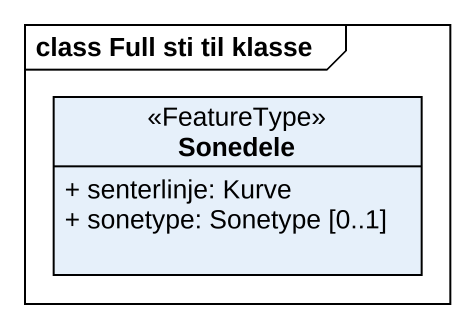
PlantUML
@startuml
mainframe class Full sti til klasse
hide circle
hide empty members
skinparam classAttributeIconSize 0
class Sonedele <<FeatureType>> {
  + senterlinje: Kurve
  + sonetype: Sonetype [0..1]
}
@enduml
